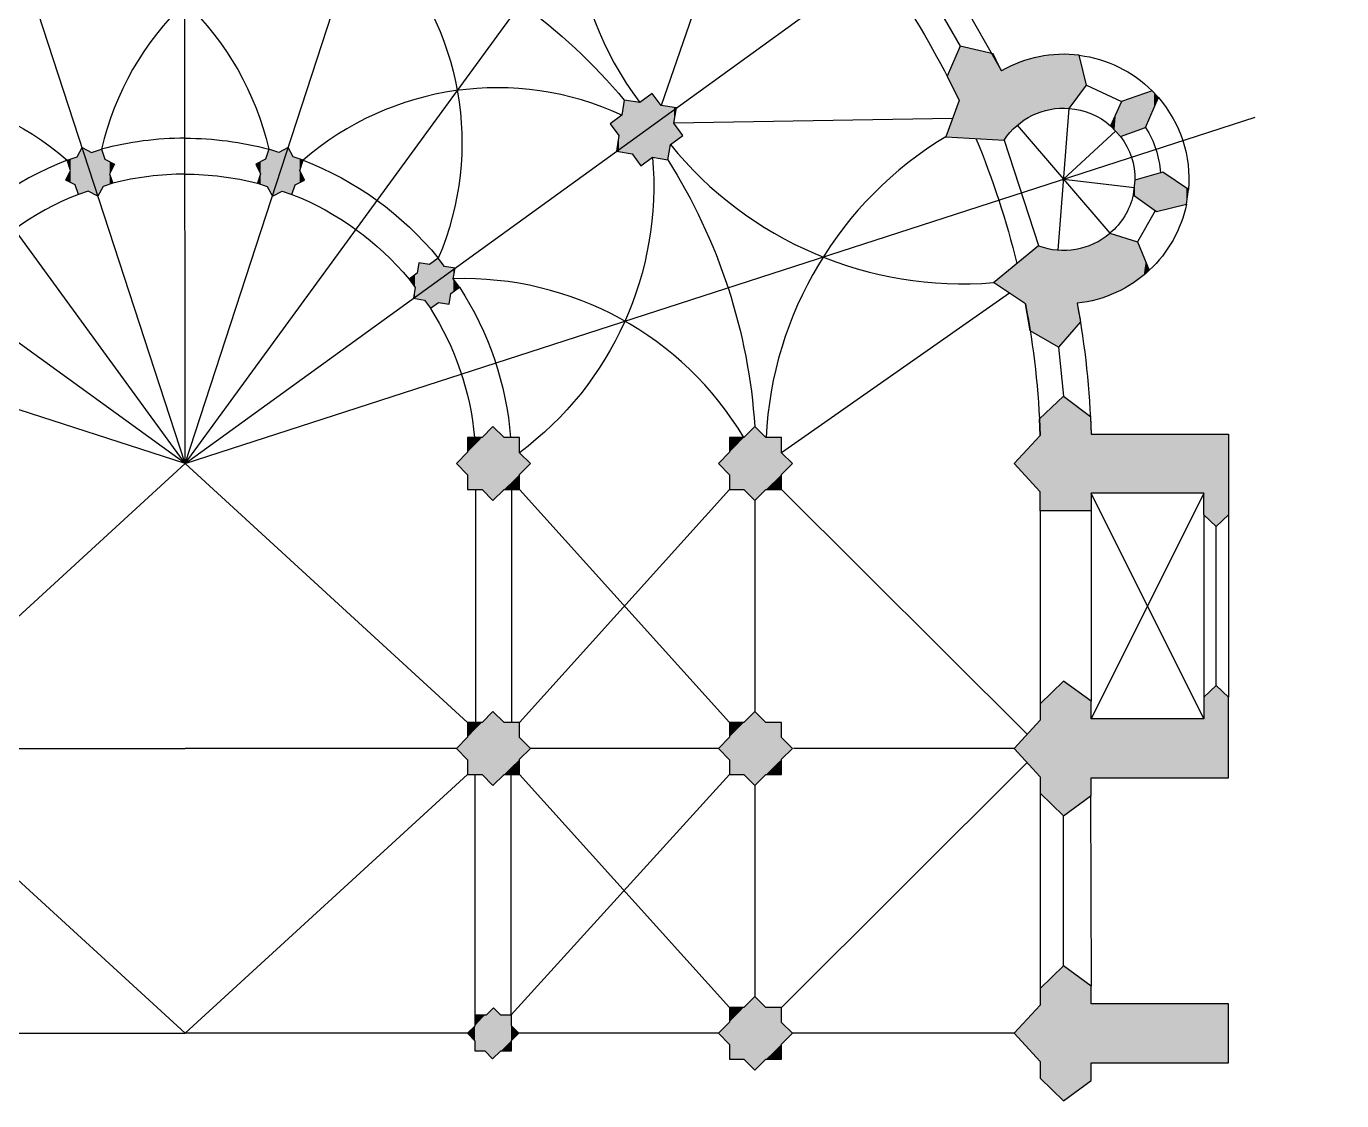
# Model space of a CAD drawing. Extents: x 146 to 208, y -275 to -29.
# Drawn here: x 169.72 to 201.12, y -274.53 to -248.89 of the extents above; entities that cross this region are included whole.
import ezdxf

# ---------------------------------------------------------------- set-up
doc = ezdxf.new("R2010")
doc.units = 0
for name, color, linetype in [('BASE_PLAN', 7, 'CONTINUOUS'), ('LINE_OF_SYMMETRY', 7, 'CONTINUOUS'), ('POCHE', 7, 'CONTINUOUS'), ('VAULT_LINES', 7, 'CONTINUOUS')]:
    doc.layers.add(name, color=color, linetype=linetype)

# ---------------------------------------------------------------- blocks, each defined once
blk = doc.blocks.new('*U1')
at = {"layer": 'POCHE', "linetype": 'CONTINUOUS', "extrusion": (0, 0, -1)}
for points in [[(-194.479, -274.531), (-194.479, -271.315), (-193.921, -273.99)], [(-193.921, -272.249), (-194.479, -271.315), (-193.921, -271.856)], [(-193.921, -273.99), (-194.479, -271.315), (-193.921, -273.596)], [(-193.921, -273.596), (-194.479, -271.315), (-193.921, -272.249)], [(-194.479, -274.531), (-195.139, -271.798), (-194.479, -271.315)], [(-195.139, -272.218), (-195.139, -271.798), (-194.479, -274.531)], [(-193.921, -273.596), (-193.921, -272.249), (-193.3, -272.923)], [(-195.139, -273.628), (-195.139, -272.218), (-194.479, -274.531)], [(-198.418, -273.628), (-198.418, -272.218), (-195.139, -273.628)], [(-195.139, -273.628), (-198.418, -272.218), (-195.139, -272.218)], [(-195.139, -274.048), (-195.139, -273.628), (-194.479, -274.531)]]:
    blk.add_solid(points, dxfattribs=at)
blk = doc.blocks.new('*U2')
at = {"layer": 'POCHE', "linetype": 'CONTINUOUS', "extrusion": (0, 0, -1)}
for points in [[(-187.11, -273.804), (-187.11, -272.041), (-186.852, -273.542)], [(-186.852, -273.542), (-187.11, -272.041), (-186.852, -272.303)], [(-187.11, -273.804), (-187.378, -272.303), (-187.11, -272.041)], [(-186.852, -273.542), (-186.852, -272.303), (-186.507, -273.542)], [(-186.507, -272.654), (-186.852, -272.303), (-186.507, -272.303)], [(-186.507, -273.542), (-186.852, -272.303), (-186.507, -273.192)], [(-186.507, -273.192), (-186.852, -272.303), (-186.507, -272.654)], [(-187.378, -273.542), (-187.378, -272.303), (-187.11, -273.804)], [(-187.746, -272.663), (-187.746, -272.303), (-187.378, -273.542)], [(-187.378, -273.542), (-187.746, -272.303), (-187.378, -272.303)], [(-186.507, -273.192), (-186.507, -272.654), (-186.242, -272.923)], [(-187.746, -273.182), (-187.746, -272.663), (-187.378, -273.542)], [(-187.746, -273.182), (-188.012, -272.923), (-187.746, -272.663)], [(-187.746, -273.542), (-187.746, -273.182), (-187.378, -273.542)]]:
    blk.add_solid(points, dxfattribs=at)
blk = doc.blocks.new('*U3')
at = {"layer": 'POCHE', "linetype": 'CONTINUOUS', "extrusion": (0, 0, -1)}
for points in [[(-180.675, -273.352), (-180.675, -272.48), (-180.435, -273.352)], [(-180.435, -272.743), (-180.675, -272.48), (-180.435, -272.48)], [(-180.435, -273.352), (-180.675, -272.48), (-180.435, -273.109)], [(-180.435, -273.109), (-180.675, -272.48), (-180.435, -272.743)], [(-180.705, -273.383), (-180.705, -272.48), (-180.675, -273.352)], [(-180.675, -273.352), (-180.705, -272.48), (-180.675, -272.48)], [(-180.854, -273.534), (-180.854, -272.334), (-180.705, -273.383)], [(-180.705, -273.383), (-180.854, -272.334), (-180.705, -272.48)], [(-180.877, -273.512), (-180.877, -272.311), (-180.854, -273.534)], [(-180.854, -273.534), (-180.877, -272.311), (-180.854, -272.334)], [(-180.877, -273.512), (-181.04, -272.477), (-180.877, -272.311)], [(-181.04, -273.352), (-181.04, -272.477), (-180.877, -273.512)], [(-181.04, -273.352), (-181.042, -272.48), (-181.04, -272.477)], [(-181.042, -273.352), (-181.042, -272.48), (-181.04, -273.352)], [(-181.295, -272.736), (-181.295, -272.48), (-181.042, -273.352)], [(-181.042, -273.352), (-181.295, -272.48), (-181.042, -272.48)], [(-180.435, -273.109), (-180.435, -272.743), (-180.251, -272.923)], [(-181.295, -273.103), (-181.295, -272.736), (-181.042, -273.352)], [(-181.295, -273.103), (-181.479, -272.923), (-181.295, -272.736)], [(-181.295, -273.352), (-181.295, -273.103), (-181.042, -273.352)]]:
    blk.add_solid(points, dxfattribs=at)
blk = doc.blocks.new('*U4')
at = {"layer": 'POCHE', "linetype": 'CONTINUOUS', "extrusion": (0, 0, -1)}
for points in [[(-180.858, -267.007), (-180.858, -265.244), (-180.6, -266.744)], [(-180.6, -266.744), (-180.858, -265.244), (-180.6, -265.506)], [(-180.858, -267.007), (-181.126, -265.506), (-180.858, -265.244)], [(-180.6, -266.744), (-180.6, -265.506), (-180.255, -266.744)], [(-180.255, -265.856), (-180.6, -265.506), (-180.255, -265.506)], [(-180.255, -266.744), (-180.6, -265.506), (-180.255, -266.394)], [(-180.255, -266.394), (-180.6, -265.506), (-180.255, -265.856)], [(-181.126, -266.744), (-181.126, -265.506), (-180.858, -267.007)], [(-181.494, -265.866), (-181.494, -265.506), (-181.126, -266.744)], [(-181.126, -266.744), (-181.494, -265.506), (-181.126, -265.506)], [(-180.255, -266.394), (-180.255, -265.856), (-179.99, -266.125)], [(-181.494, -266.384), (-181.494, -265.866), (-181.126, -266.744)], [(-181.494, -266.384), (-181.76, -266.125), (-181.494, -265.866)], [(-181.494, -266.744), (-181.494, -266.384), (-181.126, -266.744)]]:
    blk.add_solid(points, dxfattribs=at)
blk = doc.blocks.new('*U5')
at = {"layer": 'POCHE', "linetype": 'CONTINUOUS', "extrusion": (0, 0, -1)}
for points in [[(-187.11, -267.007), (-187.11, -265.244), (-186.852, -266.744)], [(-186.852, -266.744), (-187.11, -265.244), (-186.852, -265.506)], [(-187.11, -267.007), (-187.378, -265.506), (-187.11, -265.244)], [(-186.852, -266.744), (-186.852, -265.506), (-186.507, -266.744)], [(-186.507, -265.856), (-186.852, -265.506), (-186.507, -265.506)], [(-186.507, -266.744), (-186.852, -265.506), (-186.507, -266.394)], [(-186.507, -266.394), (-186.852, -265.506), (-186.507, -265.856)], [(-187.378, -266.744), (-187.378, -265.506), (-187.11, -267.007)], [(-187.746, -265.866), (-187.746, -265.506), (-187.378, -266.744)], [(-187.378, -266.744), (-187.746, -265.506), (-187.378, -265.506)], [(-186.507, -266.394), (-186.507, -265.856), (-186.242, -266.125)], [(-187.746, -266.384), (-187.746, -265.866), (-187.378, -266.744)], [(-187.746, -266.384), (-188.012, -266.125), (-187.746, -265.866)], [(-187.746, -266.744), (-187.746, -266.384), (-187.378, -266.744)]]:
    blk.add_solid(points, dxfattribs=at)
blk = doc.blocks.new('*U6')
at = {"layer": 'POCHE', "linetype": 'CONTINUOUS', "extrusion": (0, 0, -1)}
for points in [[(-194.479, -267.733), (-194.479, -264.517), (-193.921, -267.192)], [(-193.921, -265.452), (-194.479, -264.517), (-193.921, -265.058)], [(-193.921, -267.192), (-194.479, -264.517), (-193.921, -266.799)], [(-193.921, -266.799), (-194.479, -264.517), (-193.921, -265.452)], [(-194.479, -267.733), (-195.139, -265), (-194.479, -264.517)], [(-198.124, -266.83), (-198.124, -264.621), (-197.83, -266.83)], [(-197.83, -265.42), (-198.124, -264.621), (-197.83, -264.902)], [(-197.83, -266.83), (-198.124, -264.621), (-197.83, -265.42)], [(-198.124, -266.83), (-198.418, -264.902), (-198.124, -264.621)], [(-198.418, -266.83), (-198.418, -264.902), (-198.124, -266.83)], [(-195.139, -265.42), (-195.139, -265), (-194.479, -267.733)], [(-193.921, -266.799), (-193.921, -265.452), (-193.3, -266.125)], [(-195.139, -266.83), (-195.139, -265.42), (-194.479, -267.733)], [(-197.83, -266.83), (-197.83, -265.42), (-195.139, -266.83)], [(-195.139, -266.83), (-197.83, -265.42), (-195.139, -265.42)], [(-195.139, -267.251), (-195.139, -266.83), (-194.479, -267.733)]]:
    blk.add_solid(points, dxfattribs=at)
blk = doc.blocks.new('*U7')
at = {"layer": 'POCHE', "linetype": 'CONTINUOUS', "extrusion": (0, 0, -1)}
for points in [[(-194.479, -260.452), (-194.479, -257.719), (-193.921, -260.452)], [(-193.921, -260), (-194.479, -257.719), (-193.921, -258.244)], [(-193.921, -260.452), (-194.479, -257.719), (-193.921, -260)], [(-194.479, -260.452), (-195.121, -258.202), (-194.479, -257.719)], [(-193.921, -258.654), (-193.921, -258.244), (-193.904, -258.26)], [(-195.121, -260.452), (-195.121, -258.202), (-194.479, -260.452)], [(-195.121, -260.452), (-195.139, -258.622), (-195.121, -258.202)], [(-193.921, -260), (-193.921, -258.654), (-193.3, -259.327)], [(-195.139, -260.032), (-195.139, -258.622), (-195.121, -260.452)], [(-197.83, -260.032), (-197.83, -258.622), (-195.139, -260.032)], [(-195.139, -260.032), (-197.83, -258.622), (-195.139, -258.622)], [(-198.124, -260.831), (-198.124, -258.622), (-197.83, -260.55)], [(-197.83, -260.032), (-198.124, -258.622), (-197.83, -258.622)], [(-197.83, -260.55), (-198.124, -258.622), (-197.83, -260.032)], [(-198.418, -260.55), (-198.418, -258.622), (-198.124, -260.831)], [(-198.124, -260.831), (-198.418, -258.622), (-198.124, -258.622)], [(-195.139, -260.452), (-195.139, -260.032), (-195.121, -260.452)]]:
    blk.add_solid(points, dxfattribs=at)
blk = doc.blocks.new('*U8')
at = {"layer": 'POCHE', "linetype": 'CONTINUOUS', "extrusion": (0, 0, -1)}
for points in [[(-196.437, -251.306), (-196.437, -250.49), (-195.863, -251.514)], [(-195.863, -251.514), (-196.437, -250.49), (-195.863, -250.689)], [(-196.598, -250.936), (-196.598, -250.435), (-196.437, -251.306)], [(-196.437, -251.306), (-196.598, -250.435), (-196.437, -250.49)], [(-196.598, -250.936), (-196.637, -250.474), (-196.598, -250.435)], [(-196.637, -250.848), (-196.637, -250.474), (-196.598, -250.936)], [(-196.637, -250.848), (-196.674, -250.513), (-196.637, -250.474)], [(-196.674, -250.762), (-196.674, -250.513), (-196.637, -250.848)], [(-196.674, -250.762), (-196.711, -250.553), (-196.674, -250.513)], [(-195.815, -251.486), (-195.815, -250.794), (-195.788, -251.452)], [(-195.788, -251.452), (-195.815, -250.794), (-195.788, -250.856)], [(-195.842, -251.521), (-195.842, -250.734), (-195.815, -251.486)], [(-195.815, -251.486), (-195.842, -250.734), (-195.815, -250.794)], [(-195.863, -251.514), (-195.863, -250.689), (-195.842, -251.521)], [(-195.842, -251.521), (-195.863, -250.689), (-195.842, -250.734)], [(-196.711, -250.677), (-196.711, -250.553), (-196.674, -250.762)], [(-196.711, -250.677), (-196.747, -250.594), (-196.711, -250.553)], [(-195.668, -251.324), (-195.668, -251.121), (-195.636, -251.294)], [(-195.636, -251.294), (-195.668, -251.121), (-195.636, -251.192)], [(-195.699, -251.355), (-195.699, -251.052), (-195.668, -251.324)], [(-195.668, -251.324), (-195.699, -251.052), (-195.668, -251.121)], [(-195.729, -251.387), (-195.729, -250.985), (-195.699, -251.355)], [(-195.699, -251.355), (-195.729, -250.985), (-195.699, -251.052)], [(-195.759, -251.419), (-195.759, -250.919), (-195.729, -251.387)], [(-195.729, -251.387), (-195.759, -250.919), (-195.729, -250.985)], [(-195.788, -251.452), (-195.788, -250.856), (-195.759, -251.419)], [(-195.759, -251.419), (-195.788, -250.856), (-195.759, -250.919)], [(-195.636, -251.294), (-195.636, -251.192), (-195.603, -251.265)]]:
    blk.add_solid(points, dxfattribs=at)
blk = doc.blocks.new('*U9')
at = {"layer": 'POCHE', "linetype": 'CONTINUOUS', "extrusion": (0, 0, -1)}
for points in [[(-196.847, -253.278), (-196.847, -252.377), (-196.7, -253.315)], [(-196.7, -253.315), (-196.847, -252.377), (-196.7, -252.42)], [(-196.847, -253.278), (-197.413, -252.755), (-196.847, -252.377)], [(-196.176, -252.942), (-196.176, -252.7), (-196.172, -252.938)], [(-196.172, -252.938), (-196.176, -252.7), (-196.172, -252.744)], [(-196.18, -252.944), (-196.18, -252.656), (-196.176, -252.942)], [(-196.176, -252.942), (-196.18, -252.656), (-196.176, -252.7)], [(-196.182, -252.946), (-196.182, -252.612), (-196.18, -252.944)], [(-196.18, -252.944), (-196.182, -252.612), (-196.18, -252.656)], [(-196.184, -252.947), (-196.184, -252.568), (-196.182, -252.946)], [(-196.182, -252.946), (-196.184, -252.568), (-196.182, -252.612)], [(-196.7, -253.315), (-196.7, -252.42), (-196.184, -252.947)], [(-196.184, -252.947), (-196.7, -252.42), (-196.184, -252.568)], [(-196.151, -252.923), (-196.151, -252.874), (-196.141, -252.917)], [(-196.159, -252.929), (-196.159, -252.831), (-196.151, -252.923)], [(-196.151, -252.923), (-196.159, -252.831), (-196.151, -252.874)], [(-196.166, -252.934), (-196.166, -252.787), (-196.159, -252.929)], [(-196.159, -252.929), (-196.166, -252.787), (-196.159, -252.831)], [(-196.172, -252.938), (-196.172, -252.744), (-196.166, -252.934)], [(-196.166, -252.934), (-196.172, -252.744), (-196.166, -252.787)], [(-197.413, -253.134), (-197.413, -252.755), (-196.847, -253.278)], [(-197.413, -253.134), (-197.429, -252.766), (-197.413, -252.755)], [(-197.429, -253.048), (-197.429, -252.766), (-197.413, -253.134)], [(-197.429, -253.048), (-197.443, -252.775), (-197.429, -252.766)], [(-197.443, -252.962), (-197.443, -252.775), (-197.429, -253.048)], [(-197.443, -252.962), (-197.454, -252.782), (-197.443, -252.775)], [(-197.454, -252.875), (-197.454, -252.782), (-197.443, -252.962)], [(-197.454, -252.875), (-197.463, -252.788), (-197.454, -252.782)]]:
    blk.add_solid(points, dxfattribs=at)
blk = doc.blocks.new('*U11')
at = {"layer": 'POCHE', "linetype": 'CONTINUOUS', "extrusion": (0, 0, -1)}
for points in [[(-191.989, -250.666), (-191.989, -249.422), (-191.7, -250.079)], [(-192.013, -251.546), (-192.013, -249.368), (-191.989, -251.545)], [(-191.989, -251.545), (-192.013, -249.368), (-191.989, -249.422)], [(-192.013, -251.546), (-192.797, -249.552), (-192.013, -249.368)], [(-192.797, -251.591), (-192.797, -249.552), (-192.013, -251.546)], [(-192.797, -251.591), (-192.997, -249.954), (-192.797, -249.552)], [(-194.06, -250.897), (-194.06, -249.59), (-194.014, -250.91)], [(-194.014, -250.91), (-194.06, -249.59), (-194.014, -249.597)], [(-194.074, -250.894), (-194.074, -249.588), (-194.06, -250.897)], [(-194.06, -250.897), (-194.074, -249.588), (-194.06, -249.59)], [(-194.116, -250.884), (-194.116, -249.583), (-194.074, -250.894)], [(-194.074, -250.894), (-194.116, -249.583), (-194.074, -249.588)], [(-194.134, -250.88), (-194.134, -249.581), (-194.116, -250.884)], [(-194.116, -250.884), (-194.134, -249.581), (-194.116, -249.583)], [(-194.172, -250.873), (-194.172, -249.577), (-194.134, -250.88)], [(-194.134, -250.88), (-194.172, -249.577), (-194.134, -249.581)], [(-194.195, -250.869), (-194.195, -249.574), (-194.172, -250.873)], [(-194.172, -250.873), (-194.195, -249.574), (-194.172, -249.577)], [(-194.228, -250.863), (-194.228, -249.571), (-194.195, -250.869)], [(-194.195, -250.869), (-194.228, -249.571), (-194.195, -249.574)], [(-194.255, -250.86), (-194.255, -249.569), (-194.228, -250.863)], [(-194.228, -250.863), (-194.255, -249.569), (-194.228, -249.571)], [(-194.284, -250.856), (-194.284, -249.567), (-194.255, -250.86)], [(-194.255, -250.86), (-194.284, -249.567), (-194.255, -249.569)], [(-194.315, -250.853), (-194.315, -249.565), (-194.284, -250.856)], [(-194.284, -250.856), (-194.315, -249.565), (-194.284, -249.567)], [(-194.34, -250.85), (-194.34, -249.564), (-194.315, -250.853)], [(-194.315, -250.853), (-194.34, -249.564), (-194.315, -249.565)], [(-194.375, -250.848), (-194.375, -249.562), (-194.34, -250.85)], [(-194.34, -250.85), (-194.375, -249.562), (-194.34, -249.564)], [(-194.396, -250.847), (-194.396, -249.562), (-194.375, -250.848)], [(-194.375, -250.848), (-194.396, -249.562), (-194.375, -249.562)], [(-194.436, -250.845), (-194.436, -249.561), (-194.396, -250.847)], [(-194.396, -250.847), (-194.436, -249.561), (-194.396, -249.562)], [(-194.452, -250.845), (-194.452, -249.561), (-194.436, -250.845)], [(-194.436, -250.845), (-194.452, -249.561), (-194.436, -249.561)], [(-194.496, -250.845), (-194.496, -249.561), (-194.452, -250.845)], [(-194.452, -250.845), (-194.496, -249.561), (-194.452, -249.561)], [(-194.507, -250.845), (-194.507, -249.561), (-194.496, -250.845)], [(-194.496, -250.845), (-194.507, -249.561), (-194.496, -249.561)], [(-194.556, -250.846), (-194.556, -249.561), (-194.507, -250.845)], [(-194.507, -250.845), (-194.556, -249.561), (-194.507, -249.561)], [(-194.556, -250.846), (-194.562, -249.562), (-194.556, -249.561)], [(-194.562, -250.846), (-194.562, -249.562), (-194.556, -250.846)], [(-194.562, -250.846), (-194.616, -249.563), (-194.562, -249.562)], [(-194.616, -250.85), (-194.616, -249.563), (-194.562, -250.846)], [(-194.616, -250.85), (-194.675, -249.567), (-194.616, -249.563)], [(-194.616, -250.85), (-194.616, -249.563), (-194.616, -250.85)], [(-194.616, -250.85), (-194.616, -249.563), (-194.616, -249.563)], [(-194.675, -250.77), (-194.675, -249.567), (-194.616, -250.85)], [(-194.675, -250.77), (-194.735, -249.571), (-194.675, -249.567)], [(-194.735, -250.689), (-194.735, -249.571), (-194.675, -250.77)], [(-194.735, -250.689), (-194.794, -249.577), (-194.735, -249.571)], [(-194.794, -250.609), (-194.794, -249.577), (-194.735, -250.689)], [(-194.794, -250.609), (-194.853, -249.583), (-194.794, -249.577)], [(-194.853, -250.53), (-194.853, -249.583), (-194.794, -250.609)], [(-194.853, -250.53), (-195.024, -250.298), (-194.853, -249.583)], [(-193.092, -251.562), (-193.092, -249.902), (-193.061, -251.607)], [(-193.061, -251.607), (-193.092, -249.902), (-193.061, -249.918)], [(-193.101, -251.549), (-193.101, -249.897), (-193.092, -251.562)], [(-193.092, -251.562), (-193.101, -249.897), (-193.092, -249.902)], [(-193.124, -251.518), (-193.124, -249.885), (-193.101, -251.549)], [(-193.101, -251.549), (-193.124, -249.885), (-193.101, -249.897)], [(-193.154, -251.479), (-193.154, -249.87), (-193.124, -251.518)], [(-193.124, -251.518), (-193.154, -249.87), (-193.124, -249.885)], [(-193.158, -251.475), (-193.158, -249.868), (-193.154, -251.479)], [(-193.154, -251.479), (-193.158, -249.868), (-193.154, -249.87)], [(-193.194, -251.432), (-193.194, -249.851), (-193.158, -251.475)], [(-193.158, -251.475), (-193.194, -249.851), (-193.158, -249.868)], [(-193.208, -251.416), (-193.208, -249.844), (-193.194, -251.432)], [(-193.194, -251.432), (-193.208, -249.844), (-193.194, -249.851)], [(-193.231, -251.39), (-193.231, -249.834), (-193.208, -251.416)], [(-193.208, -251.416), (-193.231, -249.834), (-193.208, -249.844)], [(-193.263, -251.357), (-193.263, -249.819), (-193.231, -251.39)], [(-193.231, -251.39), (-193.263, -249.819), (-193.231, -249.834)], [(-193.27, -251.35), (-193.27, -249.816), (-193.263, -251.357)], [(-193.263, -251.357), (-193.27, -249.816), (-193.263, -249.819)], [(-193.31, -251.31), (-193.31, -249.799), (-193.27, -251.35)], [(-193.27, -251.35), (-193.31, -249.799), (-193.27, -249.816)], [(-193.318, -251.303), (-193.318, -249.795), (-193.31, -251.31)], [(-193.31, -251.31), (-193.318, -249.795), (-193.31, -249.799)], [(-193.352, -251.272), (-193.352, -249.781), (-193.318, -251.303)], [(-193.318, -251.303), (-193.352, -249.781), (-193.318, -249.795)], [(-193.373, -251.254), (-193.373, -249.773), (-193.352, -251.272)], [(-193.352, -251.272), (-193.373, -249.773), (-193.352, -249.781)], [(-193.395, -251.235), (-193.395, -249.764), (-193.373, -251.254)], [(-193.373, -251.254), (-193.395, -249.764), (-193.373, -249.773)], [(-193.429, -251.208), (-193.429, -249.751), (-193.395, -251.235)], [(-193.395, -251.235), (-193.429, -249.751), (-193.395, -249.764)], [(-193.44, -251.199), (-193.44, -249.747), (-193.429, -251.208)], [(-193.429, -251.208), (-193.44, -249.747), (-193.429, -249.751)], [(-193.486, -251.165), (-193.486, -249.73), (-193.44, -251.199)], [(-193.44, -251.199), (-193.486, -249.73), (-193.44, -249.747)], [(-193.534, -251.132), (-193.534, -249.714), (-193.486, -251.165)], [(-193.486, -251.165), (-193.534, -249.714), (-193.486, -249.73)], [(-193.486, -251.165), (-193.486, -249.73), (-193.486, -251.165)], [(-193.486, -251.165), (-193.486, -249.73), (-193.486, -249.73)], [(-193.543, -251.126), (-193.543, -249.711), (-193.534, -251.132)], [(-193.534, -251.132), (-193.543, -249.711), (-193.534, -249.714)], [(-193.582, -251.101), (-193.582, -249.699), (-193.543, -251.126)], [(-193.543, -251.126), (-193.582, -249.699), (-193.543, -249.711)], [(-193.601, -251.09), (-193.601, -249.693), (-193.582, -251.101)], [(-193.582, -251.101), (-193.601, -249.693), (-193.582, -249.699)], [(-193.632, -251.071), (-193.632, -249.683), (-193.601, -251.09)], [(-193.601, -251.09), (-193.632, -249.683), (-193.601, -249.693)], [(-193.659, -251.056), (-193.659, -249.675), (-193.632, -251.071)], [(-193.632, -251.071), (-193.659, -249.675), (-193.632, -249.683)], [(-193.683, -251.043), (-193.683, -249.669), (-193.659, -251.056)], [(-193.659, -251.056), (-193.683, -249.669), (-193.659, -249.675)], [(-193.717, -251.025), (-193.717, -249.659), (-193.683, -251.043)], [(-193.683, -251.043), (-193.717, -249.659), (-193.683, -249.669)], [(-193.735, -251.017), (-193.735, -249.655), (-193.717, -251.025)], [(-193.717, -251.025), (-193.735, -249.655), (-193.717, -249.659)], [(-193.776, -250.997), (-193.776, -249.645), (-193.735, -251.017)], [(-193.735, -251.017), (-193.776, -249.645), (-193.735, -249.655)], [(-193.787, -250.992), (-193.787, -249.642), (-193.776, -250.997)], [(-193.776, -250.997), (-193.787, -249.642), (-193.776, -249.645)], [(-193.835, -250.972), (-193.835, -249.631), (-193.787, -250.992)], [(-193.787, -250.992), (-193.835, -249.631), (-193.787, -249.642)], [(-193.841, -250.969), (-193.841, -249.63), (-193.835, -250.972)], [(-193.835, -250.972), (-193.841, -249.63), (-193.835, -249.631)], [(-193.895, -250.949), (-193.895, -249.618), (-193.841, -250.969)], [(-193.841, -250.969), (-193.895, -249.618), (-193.841, -249.63)], [(-193.95, -250.93), (-193.95, -249.608), (-193.895, -250.949)], [(-193.895, -250.949), (-193.95, -249.608), (-193.895, -249.618)], [(-193.895, -250.949), (-193.895, -249.618), (-193.895, -250.949)], [(-193.895, -250.949), (-193.895, -249.618), (-193.895, -249.618)], [(-193.954, -250.928), (-193.954, -249.607), (-193.95, -250.93)], [(-193.95, -250.93), (-193.954, -249.607), (-193.95, -249.608)], [(-194.005, -250.912), (-194.005, -249.599), (-193.954, -250.928)], [(-193.954, -250.928), (-194.005, -249.599), (-193.954, -249.607)], [(-194.014, -250.91), (-194.014, -249.597), (-194.005, -250.912)], [(-194.005, -250.912), (-194.014, -249.597), (-194.005, -249.599)], [(-192.997, -251.603), (-192.997, -249.954), (-192.797, -251.591)], [(-193.049, -251.606), (-193.049, -249.925), (-192.997, -251.603)], [(-192.997, -251.603), (-193.049, -249.925), (-192.997, -249.954)], [(-193.061, -251.607), (-193.061, -249.918), (-193.049, -251.606)], [(-193.049, -251.606), (-193.061, -249.918), (-193.049, -249.925)], [(-191.989, -251.545), (-191.989, -250.666), (-191.669, -251.526)]]:
    blk.add_solid(points, dxfattribs=at)
blk = doc.blocks.new('*U12')
at = {"layer": 'POCHE', "linetype": 'CONTINUOUS', "extrusion": (0, 0, -1)}
for points in [[(-195.392, -255.379), (-195.392, -253.973), (-195.364, -255.387)], [(-195.364, -255.387), (-195.392, -253.973), (-195.364, -253.99)], [(-195.412, -255.372), (-195.412, -253.96), (-195.392, -255.379)], [(-195.392, -255.379), (-195.412, -253.96), (-195.392, -253.973)], [(-195.449, -255.36), (-195.449, -253.935), (-195.412, -255.372)], [(-195.412, -255.372), (-195.449, -253.935), (-195.412, -253.96)], [(-195.458, -255.357), (-195.458, -253.929), (-195.449, -255.36)], [(-195.449, -255.36), (-195.458, -253.929), (-195.449, -253.935)], [(-195.503, -255.341), (-195.503, -253.897), (-195.458, -255.357)], [(-195.458, -255.357), (-195.503, -253.897), (-195.458, -253.929)], [(-195.506, -255.34), (-195.506, -253.894), (-195.503, -255.341)], [(-195.503, -255.341), (-195.506, -253.894), (-195.503, -253.897)], [(-195.546, -255.325), (-195.546, -253.864), (-195.506, -255.34)], [(-195.506, -255.34), (-195.546, -253.864), (-195.506, -253.894)], [(-195.563, -255.318), (-195.563, -253.849), (-195.546, -255.325)], [(-195.546, -255.325), (-195.563, -253.849), (-195.546, -253.864)], [(-195.588, -255.309), (-195.588, -253.829), (-195.563, -255.318)], [(-195.563, -255.318), (-195.588, -253.829), (-195.563, -253.849)], [(-195.588, -255.309), (-195.619, -253.839), (-195.588, -253.829)], [(-195.619, -255.296), (-195.619, -253.839), (-195.588, -255.309)], [(-195.619, -255.296), (-195.675, -253.857), (-195.619, -253.839)], [(-195.675, -255.272), (-195.675, -253.857), (-195.619, -255.296)], [(-195.675, -255.272), (-195.731, -253.874), (-195.675, -253.857)], [(-195.731, -255.248), (-195.731, -253.874), (-195.675, -255.272)], [(-195.731, -255.248), (-195.786, -253.892), (-195.731, -253.874)], [(-195.786, -255.222), (-195.786, -253.892), (-195.731, -255.248)], [(-195.786, -255.222), (-195.84, -253.909), (-195.786, -253.892)], [(-195.84, -255.195), (-195.84, -253.909), (-195.786, -255.222)], [(-195.84, -255.195), (-195.894, -253.926), (-195.84, -253.909)], [(-195.894, -255.167), (-195.894, -253.926), (-195.84, -255.195)], [(-195.894, -255.167), (-195.947, -253.943), (-195.894, -253.926)], [(-195.947, -255.138), (-195.947, -253.943), (-195.894, -255.167)], [(-195.947, -255.138), (-195.999, -253.959), (-195.947, -253.943)], [(-195.999, -255.108), (-195.999, -253.959), (-195.947, -255.138)], [(-195.999, -255.108), (-196.051, -253.976), (-195.999, -253.959)], [(-196.051, -255.077), (-196.051, -253.976), (-195.999, -255.108)], [(-196.051, -255.077), (-196.102, -253.992), (-196.051, -253.976)], [(-193.683, -256.16), (-193.683, -254.291), (-193.571, -255.516)], [(-193.571, -255.516), (-193.683, -254.291), (-193.571, -254.382)], [(-193.883, -256.277), (-193.883, -254.127), (-193.683, -256.16)], [(-193.683, -256.16), (-193.883, -254.127), (-193.683, -254.291)], [(-193.883, -256.277), (-193.934, -254.146), (-193.883, -254.127)], [(-193.934, -256.307), (-193.934, -254.146), (-193.883, -256.277)], [(-193.934, -256.307), (-193.986, -254.162), (-193.934, -254.146)], [(-193.986, -256.337), (-193.986, -254.162), (-193.934, -256.307)], [(-193.986, -256.337), (-194.039, -254.178), (-193.986, -254.162)], [(-194.039, -256.368), (-194.039, -254.178), (-193.986, -256.337)], [(-194.039, -256.368), (-194.093, -254.191), (-194.039, -254.178)], [(-194.093, -256.399), (-194.093, -254.191), (-194.039, -256.368)], [(-194.093, -256.399), (-194.148, -254.203), (-194.093, -254.191)], [(-194.148, -256.431), (-194.148, -254.203), (-194.093, -256.399)], [(-194.148, -256.431), (-194.203, -254.213), (-194.148, -254.203)], [(-194.203, -256.464), (-194.203, -254.213), (-194.148, -256.431)], [(-194.203, -256.464), (-194.259, -254.221), (-194.203, -254.213)], [(-194.259, -256.496), (-194.259, -254.221), (-194.203, -256.464)], [(-194.259, -256.496), (-194.316, -254.228), (-194.259, -254.221)], [(-194.316, -256.529), (-194.316, -254.228), (-194.259, -256.496)], [(-194.316, -256.529), (-194.356, -254.231), (-194.316, -254.228)], [(-194.356, -256.552), (-194.356, -254.231), (-194.316, -256.529)], [(-194.356, -256.552), (-194.373, -254.232), (-194.356, -254.231)], [(-194.373, -256.533), (-194.373, -254.232), (-194.356, -256.552)], [(-194.373, -256.533), (-194.43, -254.235), (-194.373, -254.232)], [(-194.43, -256.466), (-194.43, -254.235), (-194.373, -256.533)], [(-194.43, -256.466), (-194.488, -254.236), (-194.43, -254.235)], [(-194.488, -256.4), (-194.488, -254.236), (-194.43, -256.466)], [(-194.546, -256.333), (-194.546, -254.235), (-194.488, -256.4)], [(-194.488, -256.4), (-194.546, -254.235), (-194.488, -254.236)], [(-194.604, -256.266), (-194.604, -254.231), (-194.546, -256.333)], [(-194.546, -256.333), (-194.604, -254.231), (-194.546, -254.235)], [(-194.661, -256.199), (-194.661, -254.226), (-194.604, -256.266)], [(-194.604, -256.266), (-194.661, -254.226), (-194.604, -254.231)], [(-194.719, -256.133), (-194.719, -254.219), (-194.661, -256.199)], [(-194.661, -256.199), (-194.719, -254.219), (-194.661, -254.226)], [(-194.776, -256.066), (-194.776, -254.21), (-194.719, -256.133)], [(-194.719, -256.133), (-194.776, -254.21), (-194.719, -254.219)], [(-194.807, -256.031), (-194.807, -254.204), (-194.776, -256.066)], [(-194.776, -256.066), (-194.807, -254.204), (-194.776, -254.21)], [(-194.833, -255.499), (-194.833, -254.199), (-194.807, -255.502)], [(-194.807, -255.502), (-194.833, -254.199), (-194.807, -254.204)], [(-194.866, -255.495), (-194.866, -254.192), (-194.833, -255.499)], [(-194.833, -255.499), (-194.866, -254.192), (-194.833, -254.199)], [(-194.89, -255.492), (-194.89, -254.186), (-194.866, -255.495)], [(-194.866, -255.495), (-194.89, -254.186), (-194.866, -254.192)], [(-194.925, -255.487), (-194.925, -254.177), (-194.89, -255.492)], [(-194.89, -255.492), (-194.925, -254.177), (-194.89, -254.186)], [(-194.946, -255.484), (-194.946, -254.172), (-194.925, -255.487)], [(-194.925, -255.487), (-194.946, -254.172), (-194.925, -254.177)], [(-194.983, -255.478), (-194.983, -254.16), (-194.946, -255.484)], [(-194.946, -255.484), (-194.983, -254.16), (-194.946, -254.172)], [(-195.002, -255.474), (-195.002, -254.155), (-194.983, -255.478)], [(-194.983, -255.478), (-195.002, -254.155), (-194.983, -254.16)], [(-195.042, -255.467), (-195.042, -254.141), (-195.002, -255.474)], [(-195.002, -255.474), (-195.042, -254.141), (-195.002, -254.155)], [(-195.056, -255.464), (-195.056, -254.136), (-195.042, -255.467)], [(-195.042, -255.467), (-195.056, -254.136), (-195.042, -254.141)], [(-195.101, -255.455), (-195.101, -254.12), (-195.056, -255.464)], [(-195.056, -255.464), (-195.101, -254.12), (-195.056, -254.136)], [(-195.11, -255.453), (-195.11, -254.116), (-195.101, -255.455)], [(-195.101, -255.455), (-195.11, -254.116), (-195.101, -254.12)], [(-195.159, -255.442), (-195.159, -254.096), (-195.11, -255.453)], [(-195.11, -255.453), (-195.159, -254.096), (-195.11, -254.116)], [(-195.163, -255.442), (-195.163, -254.094), (-195.159, -255.442)], [(-195.159, -255.442), (-195.163, -254.094), (-195.159, -254.096)], [(-195.215, -255.429), (-195.215, -254.07), (-195.163, -255.442)], [(-195.163, -255.442), (-195.215, -254.07), (-195.163, -254.094)], [(-195.218, -255.428), (-195.218, -254.069), (-195.215, -255.429)], [(-195.215, -255.429), (-195.218, -254.069), (-195.215, -254.07)], [(-195.266, -255.416), (-195.266, -254.045), (-195.218, -255.428)], [(-195.218, -255.428), (-195.266, -254.045), (-195.218, -254.069)], [(-195.276, -255.413), (-195.276, -254.04), (-195.266, -255.416)], [(-195.266, -255.416), (-195.276, -254.04), (-195.266, -254.045)], [(-195.316, -255.402), (-195.316, -254.018), (-195.276, -255.413)], [(-195.276, -255.413), (-195.316, -254.018), (-195.276, -254.04)], [(-195.334, -255.396), (-195.334, -254.008), (-195.316, -255.402)], [(-195.316, -255.402), (-195.334, -254.008), (-195.316, -254.018)], [(-195.364, -255.387), (-195.364, -253.99), (-195.334, -255.396)], [(-195.334, -255.396), (-195.364, -253.99), (-195.334, -254.008)], [(-196.102, -255.045), (-196.102, -253.992), (-196.051, -255.077)], [(-196.102, -255.045), (-196.153, -254.008), (-196.102, -253.992)], [(-196.153, -255.012), (-196.153, -254.008), (-196.102, -255.045)], [(-196.153, -255.012), (-196.202, -254.023), (-196.153, -254.008)], [(-196.202, -254.978), (-196.202, -254.023), (-196.153, -255.012)], [(-196.202, -254.978), (-196.243, -254.036), (-196.202, -254.023)], [(-196.243, -254.948), (-196.243, -254.036), (-196.202, -254.978)], [(-196.243, -254.948), (-196.251, -254.055), (-196.243, -254.036)], [(-196.251, -254.943), (-196.251, -254.055), (-196.243, -254.948)], [(-196.251, -254.943), (-196.299, -254.171), (-196.251, -254.055)], [(-196.299, -254.907), (-196.299, -254.171), (-196.251, -254.943)], [(-196.299, -254.907), (-196.346, -254.284), (-196.299, -254.171)], [(-196.346, -254.87), (-196.346, -254.284), (-196.299, -254.907)], [(-196.346, -254.87), (-196.393, -254.395), (-196.346, -254.284)], [(-193.571, -255.516), (-193.571, -254.382), (-192.805, -255.007)], [(-196.393, -254.832), (-196.393, -254.395), (-196.346, -254.87)], [(-196.393, -254.832), (-196.438, -254.504), (-196.393, -254.395)], [(-196.438, -254.794), (-196.438, -254.504), (-196.393, -254.832)], [(-196.438, -254.794), (-196.483, -254.61), (-196.438, -254.504)], [(-196.483, -254.755), (-196.483, -254.61), (-196.438, -254.794)], [(-196.483, -254.755), (-196.526, -254.715), (-196.483, -254.61)], [(-194.807, -256.031), (-194.882, -255.944), (-194.807, -255.502)]]:
    blk.add_solid(points, dxfattribs=at)
blk = doc.blocks.new('*U13')
at = {"layer": 'POCHE', "linetype": 'CONTINUOUS', "extrusion": (0, 0, -1)}
for points in [[(-187.11, -260.208), (-187.11, -258.445), (-186.852, -259.946)], [(-186.852, -259.946), (-187.11, -258.445), (-186.852, -258.708)], [(-187.11, -260.208), (-187.378, -258.708), (-187.11, -258.445)], [(-186.852, -259.946), (-186.852, -258.708), (-186.507, -259.946)], [(-186.507, -259.058), (-186.852, -258.708), (-186.507, -258.708)], [(-186.507, -259.946), (-186.852, -258.708), (-186.507, -259.596)], [(-186.507, -259.596), (-186.852, -258.708), (-186.507, -259.058)], [(-187.378, -259.946), (-187.378, -258.708), (-187.11, -260.208)], [(-187.746, -259.068), (-187.746, -258.708), (-187.378, -259.946)], [(-187.378, -259.946), (-187.746, -258.708), (-187.378, -258.708)], [(-186.507, -259.596), (-186.507, -259.058), (-186.242, -259.327)], [(-187.746, -259.586), (-187.746, -259.068), (-187.378, -259.946)], [(-187.746, -259.586), (-188.012, -259.327), (-187.746, -259.068)], [(-187.746, -259.946), (-187.746, -259.586), (-187.378, -259.946)]]:
    blk.add_solid(points, dxfattribs=at)
blk = doc.blocks.new('*U14')
at = {"layer": 'POCHE', "linetype": 'CONTINUOUS', "extrusion": (0, 0, -1)}
for points in [[(-180.858, -260.208), (-180.858, -258.445), (-180.6, -259.946)], [(-180.6, -259.946), (-180.858, -258.445), (-180.6, -258.708)], [(-180.858, -260.208), (-181.126, -258.708), (-180.858, -258.445)], [(-180.6, -259.946), (-180.6, -258.708), (-180.255, -259.946)], [(-180.255, -259.058), (-180.6, -258.708), (-180.255, -258.708)], [(-180.255, -259.946), (-180.6, -258.708), (-180.255, -259.596)], [(-180.255, -259.596), (-180.6, -258.708), (-180.255, -259.058)], [(-181.126, -259.946), (-181.126, -258.708), (-180.858, -260.208)], [(-181.494, -259.068), (-181.494, -258.708), (-181.126, -259.946)], [(-181.126, -259.946), (-181.494, -258.708), (-181.126, -258.708)], [(-180.255, -259.596), (-180.255, -259.058), (-179.99, -259.327)], [(-181.494, -259.586), (-181.494, -259.068), (-181.126, -259.946)], [(-181.494, -259.586), (-181.76, -259.327), (-181.494, -259.068)], [(-181.494, -259.946), (-181.494, -259.586), (-181.126, -259.946)]]:
    blk.add_solid(points, dxfattribs=at)
blk = doc.blocks.new('*U15')
at = {"layer": 'POCHE', "linetype": 'CONTINUOUS', "extrusion": (0, 0, -1)}
for points in [[(-175.976, -252.875), (-175.976, -251.782), (-175.831, -252.828)], [(-175.831, -252.828), (-175.976, -251.782), (-175.831, -251.857)], [(-175.976, -252.875), (-176.063, -251.957), (-175.976, -251.782)], [(-175.43, -252.698), (-175.43, -252.065), (-175.317, -252.662)], [(-175.317, -252.662), (-175.43, -252.065), (-175.317, -252.124)], [(-175.475, -252.713), (-175.475, -251.926), (-175.43, -252.698)], [(-175.43, -252.698), (-175.475, -251.926), (-175.43, -252.065)], [(-175.509, -252.777), (-175.509, -251.823), (-175.475, -252.713)], [(-175.475, -252.713), (-175.509, -251.823), (-175.475, -251.926)], [(-175.509, -252.777), (-175.597, -251.851), (-175.509, -251.823)], [(-175.597, -252.944), (-175.597, -251.851), (-175.509, -252.777)], [(-175.597, -252.944), (-175.747, -251.9), (-175.597, -251.851)], [(-175.747, -252.87), (-175.747, -251.9), (-175.597, -252.944)], [(-175.831, -252.828), (-175.831, -251.857), (-175.747, -252.87)], [(-175.747, -252.87), (-175.831, -251.857), (-175.747, -251.9)], [(-176.063, -252.903), (-176.063, -251.957), (-175.976, -252.875)], [(-176.063, -252.903), (-176.091, -252.011), (-176.063, -251.957)], [(-176.091, -252.819), (-176.091, -252.011), (-176.063, -252.903)], [(-176.091, -252.819), (-176.137, -252.026), (-176.091, -252.011)], [(-176.137, -252.676), (-176.137, -252.026), (-176.091, -252.819)], [(-176.137, -252.676), (-176.25, -252.063), (-176.137, -252.026)], [(-176.25, -252.62), (-176.25, -252.063), (-176.137, -252.676)], [(-176.25, -252.33), (-176.329, -252.089), (-176.25, -252.063)], [(-175.317, -252.411), (-175.317, -252.124), (-175.199, -252.185)], [(-175.317, -252.662), (-175.317, -252.411), (-175.243, -252.638)], [(-176.25, -252.62), (-176.366, -252.563), (-176.25, -252.33)]]:
    blk.add_solid(points, dxfattribs=at)
blk = doc.blocks.new('*U16')
at = {"layer": 'POCHE', "linetype": 'CONTINUOUS', "extrusion": (0, 0, -1)}
for points in [[(-179.091, -255.404), (-179.091, -254.535), (-179.054, -255.397)], [(-179.054, -255.397), (-179.091, -254.535), (-179.054, -254.787)], [(-179.091, -255.404), (-179.224, -254.555), (-179.091, -254.535)], [(-179.224, -255.426), (-179.224, -254.555), (-179.091, -255.404)], [(-179.224, -255.426), (-179.349, -254.573), (-179.224, -254.555)], [(-179.349, -255.598), (-179.349, -254.573), (-179.224, -255.426)], [(-179.367, -255.622), (-179.367, -254.56), (-179.349, -255.598)], [(-179.349, -255.598), (-179.367, -254.56), (-179.349, -254.573)], [(-179.556, -255.486), (-179.556, -254.424), (-179.367, -255.622)], [(-179.367, -255.622), (-179.556, -254.424), (-179.367, -254.56)], [(-179.556, -255.486), (-179.561, -254.431), (-179.556, -254.424)], [(-179.561, -255.482), (-179.561, -254.431), (-179.556, -255.486)], [(-179.561, -255.482), (-179.703, -254.626), (-179.561, -254.431)], [(-179.003, -255.124), (-179.003, -254.824), (-178.86, -254.927)], [(-179.054, -255.397), (-179.054, -254.787), (-179.003, -255.389)], [(-179.003, -255.389), (-179.054, -254.787), (-179.003, -254.824)], [(-179.703, -255.506), (-179.703, -254.626), (-179.561, -255.482)], [(-179.703, -255.506), (-179.813, -254.642), (-179.703, -254.626)], [(-179.813, -255.524), (-179.813, -254.642), (-179.703, -255.506)], [(-179.813, -255.524), (-179.856, -254.649), (-179.813, -254.642)], [(-179.856, -255.268), (-179.856, -254.649), (-179.813, -255.524)], [(-179.856, -255.268), (-179.915, -254.657), (-179.856, -254.649)], [(-179.915, -255.225), (-179.915, -254.657), (-179.856, -255.268)], [(-179.915, -254.917), (-179.958, -254.664), (-179.915, -254.657)], [(-179.915, -255.225), (-180.062, -255.119), (-179.915, -254.917)], [(-179.003, -255.389), (-179.003, -255.124), (-178.965, -255.382)]]:
    blk.add_solid(points, dxfattribs=at)
blk = doc.blocks.new('*U17')
at = {"layer": 'POCHE', "linetype": 'CONTINUOUS', "extrusion": (0, 0, -1)}
for points in [[(-184.663, -252.024), (-184.663, -250.492), (-184.391, -252.221)], [(-184.391, -252.221), (-184.663, -250.492), (-184.391, -250.689)], [(-184.663, -252.024), (-184.67, -250.502), (-184.663, -250.492)], [(-184.67, -252.018), (-184.67, -250.502), (-184.663, -252.024)], [(-184.67, -252.018), (-184.875, -250.784), (-184.67, -250.502)], [(-183.994, -251.905), (-183.994, -250.653), (-183.939, -251.896)], [(-183.939, -251.896), (-183.994, -250.653), (-183.939, -251.016)], [(-183.994, -251.905), (-184.184, -250.681), (-183.994, -250.653)], [(-184.184, -251.937), (-184.184, -250.681), (-183.994, -251.905)], [(-184.184, -251.937), (-184.365, -250.708), (-184.184, -250.681)], [(-184.365, -252.185), (-184.365, -250.708), (-184.184, -251.937)], [(-184.391, -252.221), (-184.391, -250.689), (-184.365, -252.185)], [(-184.365, -252.185), (-184.391, -250.689), (-184.365, -250.708)], [(-184.875, -252.053), (-184.875, -250.784), (-184.67, -252.018)], [(-184.875, -252.053), (-185.034, -250.807), (-184.875, -250.784)], [(-185.034, -252.079), (-185.034, -250.807), (-184.875, -252.053)], [(-185.034, -252.079), (-185.096, -250.816), (-185.034, -250.807)], [(-185.096, -251.71), (-185.096, -250.816), (-185.034, -252.079)], [(-185.096, -251.71), (-185.181, -250.829), (-185.096, -250.816)], [(-185.181, -251.648), (-185.181, -250.829), (-185.096, -251.71)], [(-185.181, -251.203), (-185.243, -250.838), (-185.181, -250.829)], [(-183.867, -251.502), (-183.867, -251.069), (-183.66, -251.218)], [(-183.939, -251.896), (-183.939, -251.016), (-183.867, -251.884)], [(-183.867, -251.884), (-183.939, -251.016), (-183.867, -251.069)], [(-185.181, -251.648), (-185.394, -251.495), (-185.181, -251.203)], [(-183.867, -251.884), (-183.867, -251.502), (-183.811, -251.875)]]:
    blk.add_solid(points, dxfattribs=at)
blk = doc.blocks.new('*U40')
at = {"layer": 'POCHE', "linetype": 'CONTINUOUS'}
for points in [[(171.054, -252.875), (170.966, -251.957), (171.054, -251.782)], [(171.054, -252.875), (171.054, -251.782), (171.198, -252.828)], [(171.198, -252.828), (171.054, -251.782), (171.198, -251.857)], [(170.78, -252.33), (170.701, -252.089), (170.78, -252.063)], [(170.892, -252.676), (170.78, -252.063), (170.892, -252.026)], [(170.78, -252.62), (170.78, -252.063), (170.892, -252.676)], [(170.939, -252.819), (170.892, -252.026), (170.939, -252.011)], [(170.892, -252.676), (170.892, -252.026), (170.939, -252.819)], [(170.966, -252.903), (170.939, -252.011), (170.966, -251.957)], [(170.939, -252.819), (170.939, -252.011), (170.966, -252.903)], [(170.966, -252.903), (170.966, -251.957), (171.054, -252.875)], [(171.198, -252.828), (171.198, -251.857), (171.282, -252.87)], [(171.282, -252.87), (171.198, -251.857), (171.282, -251.9)], [(171.433, -252.944), (171.282, -251.9), (171.433, -251.851)], [(171.282, -252.87), (171.282, -251.9), (171.433, -252.944)], [(171.521, -252.777), (171.433, -251.851), (171.521, -251.823)], [(171.433, -252.944), (171.433, -251.851), (171.521, -252.777)], [(171.521, -252.777), (171.521, -251.823), (171.555, -252.713)], [(171.555, -252.713), (171.521, -251.823), (171.555, -251.926)], [(171.555, -252.713), (171.555, -251.926), (171.6, -252.698)], [(171.6, -252.698), (171.555, -251.926), (171.6, -252.065)], [(171.6, -252.698), (171.6, -252.065), (171.713, -252.662)], [(171.713, -252.662), (171.6, -252.065), (171.713, -252.124)], [(170.78, -252.62), (170.664, -252.563), (170.78, -252.33)], [(171.713, -252.411), (171.713, -252.124), (171.831, -252.185)], [(171.713, -252.662), (171.713, -252.411), (171.787, -252.638)]]:
    blk.add_solid(points, dxfattribs=at)

msp = doc.modelspace()

# ---------------------------------------------------------------- linework, layer by layer
at = {"layer": 'BASE_PLAN'}
for p, q in [((173.515, -259.327), (162.971, -227)), ((173.515, -259.327), (184.059, -227)), ((173.515, -259.327), (145.911, -239.348)), ((173.515, -259.327), (201.119, -239.348)), ((187.032, -244.519), (184.875, -250.784)), ((191.658, -247.585), (192.997, -249.953)), ((191.424, -248.352), (192.013, -249.368)), ((192.013, -249.368), (191.7, -250.079)), ((192.797, -249.552), (192.013, -249.368)), ((192.955, -249.868), (192.797, -249.552)), ((195.024, -250.298), (194.853, -249.583)), ((192.997, -249.954), (192.955, -249.868)), ((191.7, -250.079), (191.989, -250.666)), ((184.663, -250.492), (184.365, -250.708)), ((184.875, -250.784), (184.663, -250.492)), ((194.616, -250.85), (195.024, -250.298)), ((195.024, -250.298), (195.863, -250.689)), ((196.598, -250.435), (195.863, -250.689)), ((196.747, -250.594), (196.598, -250.435)), ((183.994, -250.653), (183.939, -251.016)), ((184.365, -250.708), (183.994, -250.653)), ((185.243, -250.838), (184.875, -250.784)), ((185.181, -251.203), (185.243, -250.838)), ((191.989, -250.666), (191.669, -251.526)), ((195.863, -250.689), (195.603, -251.265)), ((196.437, -251.306), (196.747, -250.594)), ((183.939, -251.016), (183.66, -251.218)), ((191.829, -251.096), (185.181, -251.203)), ((183.66, -251.218), (183.867, -251.502)), ((185.394, -251.495), (185.181, -251.203)), ((195.603, -251.265), (195.842, -251.521)), ((195.842, -251.521), (196.437, -251.306)), ((170.939, -252.011), (171.054, -251.782)), ((171.054, -251.782), (171.282, -251.9)), ((175.976, -251.782), (175.747, -251.9)), ((176.091, -252.011), (175.976, -251.782)), ((183.867, -251.502), (183.811, -251.875)), ((185.034, -252.079), (185.096, -251.71)), ((185.096, -251.71), (185.394, -251.495)), ((191.669, -251.526), (193.061, -251.607)), ((193.061, -251.607), (193.883, -254.127)), ((170.701, -252.089), (170.939, -252.011)), ((170.78, -252.33), (170.701, -252.089)), ((171.282, -251.9), (171.521, -251.823)), ((171.521, -251.823), (171.6, -252.065)), ((171.6, -252.065), (171.831, -252.185)), ((175.43, -252.065), (175.199, -252.185)), ((175.509, -251.823), (175.43, -252.065)), ((175.747, -251.9), (175.509, -251.823)), ((176.329, -252.089), (176.091, -252.011)), ((176.25, -252.33), (176.329, -252.089)), ((183.811, -251.875), (184.184, -251.937)), ((184.184, -251.937), (184.391, -252.221)), ((184.391, -252.221), (184.67, -252.018)), ((184.67, -252.018), (185.034, -252.079)), ((170.664, -252.563), (170.78, -252.33)), ((171.831, -252.185), (171.713, -252.411)), ((171.713, -252.411), (171.787, -252.638)), ((175.199, -252.185), (175.317, -252.411)), ((175.317, -252.411), (175.243, -252.638)), ((176.366, -252.563), (176.25, -252.33)), ((196.847, -252.377), (196.184, -252.568)), ((197.463, -252.788), (196.847, -252.377)), ((170.892, -252.676), (170.664, -252.563)), ((170.966, -252.903), (170.892, -252.676)), ((171.555, -252.713), (171.433, -252.944)), ((171.787, -252.638), (171.555, -252.713)), ((175.243, -252.638), (175.475, -252.713)), ((175.475, -252.713), (175.597, -252.944)), ((176.063, -252.903), (176.137, -252.676)), ((176.137, -252.676), (176.366, -252.563)), ((196.184, -252.568), (196.141, -252.917)), ((171.198, -252.828), (170.966, -252.903)), ((171.433, -252.944), (171.198, -252.828)), ((175.597, -252.944), (175.831, -252.828)), ((175.831, -252.828), (176.063, -252.903)), ((196.141, -252.917), (196.7, -253.315)), ((197.413, -253.134), (197.463, -252.788)), ((196.67, -253.294), (196.243, -254.036)), ((196.7, -253.315), (197.413, -253.134)), ((195.588, -253.829), (196.243, -254.036)), ((192.805, -255.007), (193.883, -254.127)), ((196.243, -254.036), (196.526, -254.715)), ((179.091, -254.535), (179.054, -254.787)), ((179.349, -254.573), (179.091, -254.535)), ((179.556, -254.424), (179.349, -254.573)), ((179.703, -254.626), (179.556, -254.424)), ((179.054, -254.787), (178.86, -254.927)), ((178.86, -254.927), (179.003, -255.124)), ((179.958, -254.664), (179.703, -254.626)), ((179.915, -254.917), (179.958, -254.664)), ((180.062, -255.119), (179.915, -254.917)), ((179.003, -255.124), (178.965, -255.382)), ((179.856, -255.268), (180.062, -255.119)), ((193.571, -255.516), (192.805, -255.007)), ((178.965, -255.382), (179.224, -255.426)), ((179.224, -255.426), (179.367, -255.622)), ((179.367, -255.622), (179.561, -255.482)), ((179.561, -255.482), (179.813, -255.524)), ((179.813, -255.524), (179.856, -255.268)), ((193.188, -255.262), (187.746, -259.068)), ((193.683, -256.16), (193.571, -255.516)), ((194.807, -255.502), (194.823, -255.596)), ((194.823, -255.596), (194.882, -255.944)), ((194.356, -256.552), (193.683, -256.16)), ((194.882, -255.944), (194.356, -256.552)), ((194.356, -256.552), (194.479, -257.719)), ((193.904, -258.26), (194.479, -257.719)), ((194.479, -257.719), (195.121, -258.202)), ((193.921, -258.654), (193.904, -258.26)), ((195.121, -258.202), (195.139, -258.622)), ((180.858, -258.445), (180.6, -258.708)), ((181.126, -258.708), (180.858, -258.445)), ((187.11, -258.445), (186.852, -258.708)), ((187.378, -258.708), (187.11, -258.445)), ((193.3, -259.327), (193.921, -258.654)), ((195.139, -258.622), (198.418, -258.622)), ((198.418, -258.622), (198.418, -260.55)), ((180.6, -258.708), (180.255, -258.708)), ((180.255, -258.708), (180.255, -259.058)), ((181.494, -258.708), (181.126, -258.708)), ((181.494, -259.068), (181.494, -258.708)), ((186.852, -258.708), (186.507, -258.708)), ((186.507, -258.708), (186.507, -259.058)), ((187.746, -258.708), (187.378, -258.708)), ((187.746, -259.068), (187.746, -258.708)), ((180.255, -259.058), (179.99, -259.327)), ((181.76, -259.327), (181.494, -259.068)), ((186.507, -259.058), (186.242, -259.327)), ((188.012, -259.327), (187.746, -259.068)), ((166.775, -265.506), (173.515, -259.327)), ((180.255, -265.506), (173.515, -259.327)), ((179.99, -259.327), (180.255, -259.596)), ((180.255, -259.596), (180.255, -259.946)), ((181.494, -259.586), (181.76, -259.327)), ((181.494, -259.946), (181.494, -259.586)), ((186.242, -259.327), (186.507, -259.596)), ((186.507, -259.596), (186.507, -259.946)), ((187.746, -259.586), (188.012, -259.327)), ((187.746, -259.946), (187.746, -259.586)), ((193.921, -260), (193.3, -259.327)), ((180.255, -259.946), (180.6, -259.946)), ((180.449, -265.506), (180.449, -259.946)), ((180.6, -259.946), (180.858, -260.208)), ((180.858, -260.208), (181.126, -259.946)), ((181.126, -259.946), (181.494, -259.946)), ((181.312, -265.506), (181.312, -259.946)), ((186.507, -259.946), (181.494, -265.506)), ((181.494, -259.946), (186.507, -265.506)), ((186.507, -259.946), (186.852, -259.946)), ((186.852, -259.946), (187.11, -260.208)), ((187.11, -260.208), (187.378, -259.946)), ((187.378, -259.946), (187.746, -259.946)), ((187.746, -259.946), (193.61, -265.788)), ((187.11, -260.208), (187.11, -265.244)), ((193.921, -260.452), (193.921, -260)), ((197.83, -260.032), (195.139, -260.032)), ((195.139, -260.032), (195.139, -260.452)), ((197.83, -260.55), (197.83, -260.032)), ((195.139, -260.452), (193.921, -260.452)), ((198.124, -260.831), (197.83, -260.55)), ((197.83, -260.55), (197.83, -264.902)), ((198.418, -260.55), (198.124, -260.831)), ((198.418, -260.55), (198.418, -264.902)), ((198.124, -264.621), (198.124, -260.831)), ((194.479, -264.517), (193.921, -265.058)), ((195.139, -265), (194.479, -264.517)), ((198.124, -264.621), (197.83, -264.902)), ((198.418, -264.902), (198.124, -264.621)), ((197.83, -264.902), (197.83, -265.42)), ((198.418, -266.83), (198.418, -264.902)), ((180.858, -265.244), (180.6, -265.506)), ((181.126, -265.506), (180.858, -265.244)), ((187.11, -265.244), (186.852, -265.506)), ((187.378, -265.506), (187.11, -265.244)), ((193.921, -265.058), (193.921, -265.452)), ((195.139, -265.42), (195.139, -265)), ((180.6, -265.506), (180.255, -265.506)), ((180.255, -265.506), (180.255, -265.856)), ((181.494, -265.506), (181.126, -265.506)), ((181.494, -265.866), (181.494, -265.506)), ((186.852, -265.506), (186.507, -265.506)), ((186.507, -265.506), (186.507, -265.856)), ((187.746, -265.506), (187.378, -265.506)), ((187.746, -265.866), (187.746, -265.506)), ((193.921, -265.452), (193.3, -266.125)), ((197.83, -265.42), (195.139, -265.42)), ((180.255, -265.856), (179.99, -266.125)), ((181.76, -266.125), (181.494, -265.866)), ((186.507, -265.856), (186.242, -266.125)), ((188.012, -266.125), (187.746, -265.866)), ((179.99, -266.125), (180.255, -266.394)), ((181.494, -266.384), (181.76, -266.125)), ((186.242, -266.125), (186.507, -266.394)), ((187.746, -266.384), (188.012, -266.125)), ((193.3, -266.125), (193.921, -266.799)), ((180.255, -266.394), (180.255, -266.744)), ((181.494, -266.744), (181.494, -266.384)), ((186.507, -266.394), (186.507, -266.744)), ((187.746, -266.744), (187.746, -266.384)), ((187.746, -272.303), (193.61, -266.462)), ((166.775, -266.744), (173.515, -272.923)), ((180.255, -266.744), (173.515, -272.923)), ((180.255, -266.744), (180.6, -266.744)), ((180.435, -272.48), (180.435, -266.744)), ((180.6, -266.744), (180.858, -267.007)), ((180.858, -267.007), (181.126, -266.744)), ((181.126, -266.744), (181.494, -266.744)), ((181.295, -272.48), (186.507, -266.744)), ((181.295, -272.48), (181.295, -266.744)), ((181.494, -266.744), (186.507, -272.303)), ((186.507, -266.744), (186.852, -266.744)), ((186.852, -266.744), (187.11, -267.007)), ((187.11, -267.007), (187.378, -266.744)), ((187.378, -266.744), (187.746, -266.744)), ((193.921, -266.799), (193.921, -267.192)), ((195.139, -267.251), (195.139, -266.83)), ((195.139, -266.83), (198.418, -266.83)), ((187.11, -267.007), (187.11, -272.041)), ((193.921, -267.192), (194.479, -267.733)), ((194.479, -267.733), (195.139, -267.251)), ((194.479, -271.315), (194.479, -267.733)), ((194.479, -271.315), (193.921, -271.856)), ((195.139, -271.798), (194.479, -271.315)), ((193.921, -271.856), (193.921, -272.249)), ((195.139, -272.218), (195.139, -271.798)), ((187.11, -272.041), (186.852, -272.303)), ((187.378, -272.303), (187.11, -272.041)), ((180.435, -272.743), (180.435, -272.48)), ((180.435, -272.48), (180.705, -272.48)), ((180.705, -272.48), (180.877, -272.311)), ((180.877, -272.311), (181.042, -272.48)), ((181.042, -272.48), (181.295, -272.48)), ((181.295, -272.48), (181.295, -272.736)), ((186.852, -272.303), (186.507, -272.303)), ((186.507, -272.303), (186.507, -272.654)), ((187.746, -272.303), (187.378, -272.303)), ((187.746, -272.663), (187.746, -272.303)), ((193.921, -272.249), (193.3, -272.923)), ((198.418, -272.218), (195.139, -272.218)), ((198.418, -273.628), (198.418, -272.218)), ((180.251, -272.923), (180.435, -272.743)), ((181.295, -272.736), (181.479, -272.923)), ((186.507, -272.654), (186.242, -272.923)), ((188.012, -272.923), (187.746, -272.663)), ((180.435, -273.109), (180.251, -272.923)), ((180.435, -273.352), (180.435, -273.109)), ((181.479, -272.923), (181.295, -273.103)), ((181.295, -273.103), (181.295, -273.352)), ((186.242, -272.923), (186.507, -273.192)), ((187.746, -273.182), (188.012, -272.923)), ((193.3, -272.923), (193.921, -273.596)), ((180.675, -273.352), (180.435, -273.352)), ((180.854, -273.534), (180.675, -273.352)), ((181.04, -273.352), (180.854, -273.534)), ((181.295, -273.352), (181.04, -273.352)), ((186.507, -273.192), (186.507, -273.542)), ((187.746, -273.542), (187.746, -273.182)), ((186.507, -273.542), (186.852, -273.542)), ((186.852, -273.542), (187.11, -273.804)), ((187.11, -273.804), (187.378, -273.542)), ((187.378, -273.542), (187.746, -273.542)), ((193.921, -273.596), (193.921, -273.99)), ((195.139, -274.048), (195.139, -273.628)), ((195.139, -273.628), (198.418, -273.628)), ((193.921, -273.99), (194.479, -274.531)), ((194.479, -274.531), (195.139, -274.048))]:
    msp.add_line(p, q, dxfattribs=at)
for centre, radius, start, end in [((190.727, -245.927), 7.959, 153.5806, 216.9285), ((178.361, -253.402), 7.02, 133.6541, 166.9971), ((194.482, -252.561), 3, 82.9003, 119.657), ((180.963, -257.434), 7.075, 65.1192, 130.9152), ((173.515, -259.384), 7.82, 89.9993, 104.7733), ((192.07, -246.064), 8.974, 218.9932, 274.6941), ((196.286, -259.158), 8.919, 121.1707, 177.1082), ((173.504, -259.357), 7.791, 111.0861, 140.7077), ((173.515, -259.378), 6.958, 89.9994, 104.3816), ((173.505, -259.354), 6.932, 111.4788, 140.315), ((194.482, -252.529), 1.707, 249.4715, 310.3793), ((180.161, -262.709), 7.796, 30.8797, 91.8082)]:
    msp.add_arc(centre, radius, start, end, dxfattribs=at)
at = {"layer": 'BASE_PLAN', "extrusion": (0, 0, -1)}
for centre, radius, start, end in [((-173.535, -259.38), 13.622, 111.6374, 140.1565), ((-173.113, -251.671), 7.007, 136.8876, 203.1328), ((-173.616, -259.346), 20.32, 145.7955, 154.7129), ((-168.669, -253.402), 7.02, 133.6541, 166.9971), ((-194.484, -252.556), 2.995, 97.0789, 134.9145), ((-166.067, -257.434), 7.075, 65.1192, 130.9152), ((-194.481, -252.549), 1.704, 33.5581, 94.5374), ((-194.5, -252.541), 2.972, 139.0938, 184.774), ((-194.483, -252.55), 1.705, 94.4898, 131.0859), ((-194.497, -252.541), 2.3, 147.544, 176.3284), ((-173.515, -259.384), 7.82, 89.9993, 104.7733), ((-173.647, -259.331), 20.286, 157.4976, 166.3747), ((-194.493, -252.54), 1.691, 142.9369, 180.9355), ((-173.526, -259.357), 7.791, 111.0861, 140.7077), ((-176.763, -252.696), 7.936, 175.0993, 233.404), ((-173.602, -259.33), 13.537, 147.6167, 176.2556), ((-173.515, -259.378), 6.958, 89.9994, 104.3816), ((-173.525, -259.354), 6.932, 111.4788, 140.315), ((-194.49, -252.539), 1.695, 192.9015, 229.608), ((-194.496, -252.538), 2.977, 191.5577, 227.0057), ((-194.483, -252.524), 2.996, 227.0057, 263.7994), ((-173.564, -259.329), 7.743, 147.0639, 175.3997), ((-173.666, -259.327), 20.266, 169.162, 178.0951), ((-173.675, -259.327), 21.475, 169.7403, 178.1184), ((-173.559, -259.329), 6.89, 147.4583, 174.8297)]:
    msp.add_arc(centre, radius, start, end, dxfattribs=at)
at = {"layer": 'LINE_OF_SYMMETRY'}
for q in [(173.504, -232.539), (157.73, -237.683), (189.3, -237.683), (147.975, -251.06), (199.055, -251.06)]:
    msp.add_line((173.515, -259.327), q, dxfattribs=at)
at = {"layer": 'VAULT_LINES'}
for p, q in [((194.348, -254.231), (194.616, -250.85)), ((193.376, -251.251), (195.588, -253.829)), ((194.482, -252.54), (195.729, -251.387)), ((194.482, -252.54), (196.172, -252.743)), ((197.83, -265.42), (195.139, -260.032)), ((197.83, -260.032), (195.139, -265.42)), ((193.921, -260.452), (193.921, -265.058)), ((195.139, -260.452), (195.139, -265)), ((167.05, -266.125), (173.515, -266.125)), ((179.98, -266.125), (173.515, -266.125)), ((186.242, -266.125), (181.76, -266.125)), ((193.3, -266.125), (188.038, -266.125)), ((193.921, -267.192), (193.921, -271.856)), ((195.121, -267.25), (195.139, -271.798)), ((166.763, -272.923), (173.515, -272.923)), ((180.267, -272.923), (173.515, -272.923)), ((186.242, -272.923), (181.489, -272.923)), ((193.3, -272.923), (188.012, -272.923))]:
    msp.add_line(p, q, dxfattribs=at)

# ---------------------------------------------------------------- block references
at = {"layer": 'POCHE'}
for name in ['*U11', '*U17', '*U8', '*U40', '*U15', '*U9', '*U12', '*U16', '*U7', '*U14', '*U13', '*U6', '*U4', '*U5', '*U1', '*U2', '*U3']:
    msp.add_blockref(name, (0, 0), dxfattribs=at)

doc.saveas('drawing.dxf')
